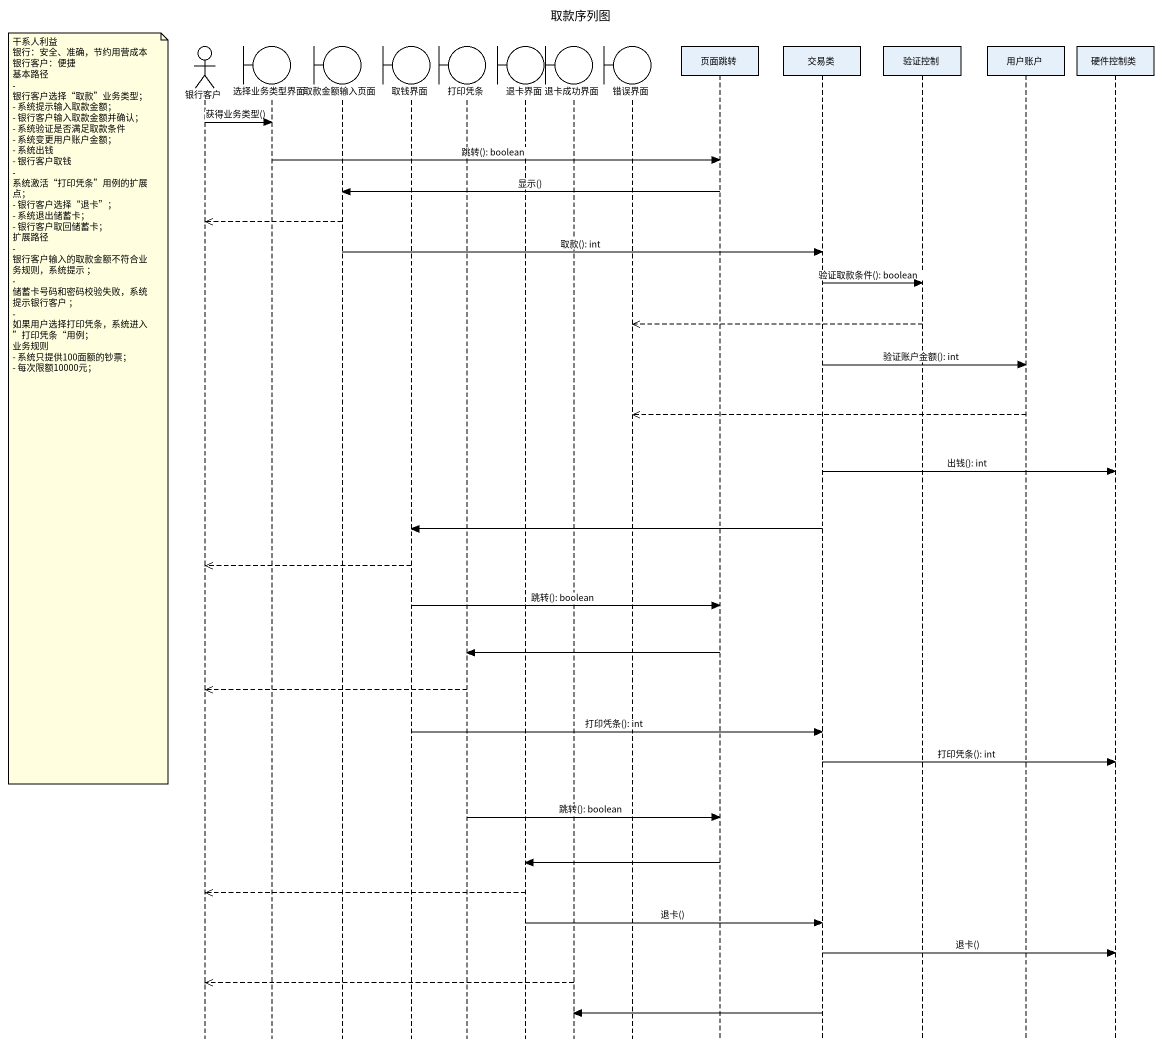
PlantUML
@startuml
title 取款序列图
hide footbox
actor 银行客户
boundary 选择业务类型界面
boundary 取款金额输入页面
boundary 取钱界面
boundary 打印凭条
boundary 退卡界面
boundary 退卡成功界面
boundary 错误界面
participant 页面跳转
participant 交易类
participant 验证控制
participant 用户账户
participant 硬件控制类

银行客户 -> 选择业务类型界面 : 获得业务类型()
选择业务类型界面 -> 页面跳转 : 跳转(): boolean
页面跳转 -> 取款金额输入页面 : 显示()
取款金额输入页面 -->> 银行客户
取款金额输入页面 -> 交易类 : 取款(): int
交易类 -> 验证控制 : 验证取款条件(): boolean
验证控制 -->> 错误界面
交易类 -> 用户账户 : 验证账户金额(): int
note left of 银行客户
  干系人利益
  银行：安全、准确，节约用营成本
  银行客户：便捷
  基本路径
  - 银行客户选择“取款”业务类型；
  - 系统提示输入取款金额；
  - 银行客户输入取款金额并确认；
  - 系统验证是否满足取款条件
  - 系统变更用户账户金额；
  - 系统出钱
  - 银行客户取钱
  - 系统激活“打印凭条”用例的扩展点；
  - 银行客户选择“退卡”；
  - 系统退出储蓄卡；
  - 银行客户取回储蓄卡；
  扩展路径
  - 银行客户输入的取款金额不符合业务规则，系统提示 ；
  - 储蓄卡号码和密码校验失败，系统提示银行客户 ；
  - 如果用户选择打印凭条，系统进入”打印凭条“用例；
  业务规则
  - 系统只提供100面额的钞票；
  - 每次限额10000元；
end note
用户账户 -->> 错误界面
交易类 -> 硬件控制类 : 出钱(): int
交易类 -> 取钱界面
取钱界面 -->> 银行客户
取钱界面 -> 页面跳转 : 跳转(): boolean
页面跳转 -> 打印凭条
打印凭条 -->> 银行客户
取钱界面 -> 交易类 : 打印凭条(): int
交易类 -> 硬件控制类 : 打印凭条(): int
打印凭条 -> 页面跳转 : 跳转(): boolean
页面跳转 -> 退卡界面
退卡界面 -->> 银行客户
退卡界面 -> 交易类 : 退卡()
交易类 -> 硬件控制类 : 退卡()
退卡成功界面 -->> 银行客户
交易类 -> 退卡成功界面
@enduml
